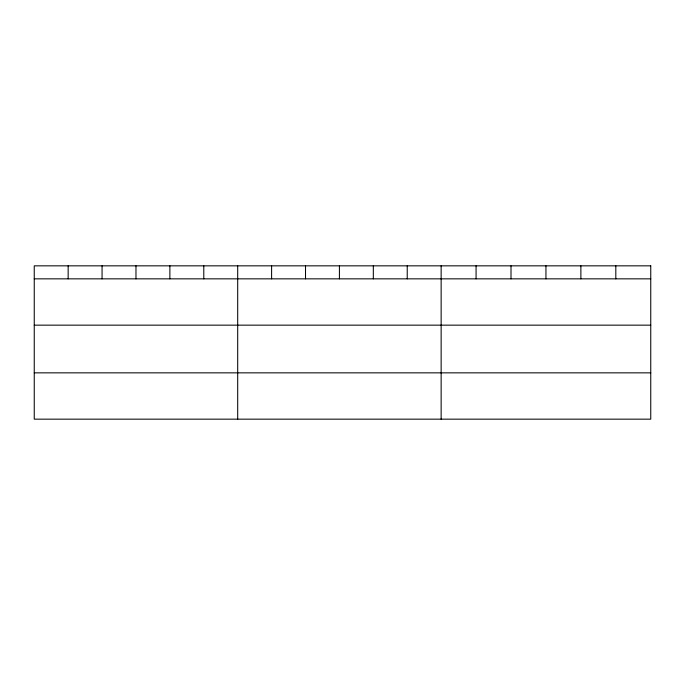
<?xml version="1.0" encoding="UTF-8"?>
<svg xmlns="http://www.w3.org/2000/svg" width="685" height="685" viewBox="0 0 685 685"><rect width="100%" height="100%" fill="white"/><g stroke="black" fill="none" stroke-linecap="round" stroke-linejoin="round"><path stroke-width="1.03" d="M34.25 278.846L650.75 278.846M34.25 325.152L650.75 325.152M34.25 372.854L650.75 372.854M615.815 265.84L615.815 278.846M580.88 265.84L580.88 278.846M545.945 265.84L545.945 278.846M511.01 265.84L511.01 278.846M476.075 265.84L476.075 278.846M441.14 265.84L441.14 419.16M407.233 265.84L407.233 278.846M373.325 265.84L373.325 278.846M339.417 265.84L339.417 278.846M305.51 265.84L305.51 278.846M271.602 265.84L271.602 278.846M237.695 265.84L237.695 419.16M203.787 265.84L203.787 278.846M169.88 265.84L169.88 278.846M135.972 265.84L135.972 278.846M102.065 265.84L102.065 278.846M68.157 265.84L68.157 278.846M650.75 265.84L34.25 265.84L34.25 419.16L650.75 419.16L650.75 265.84"/></g></svg>
